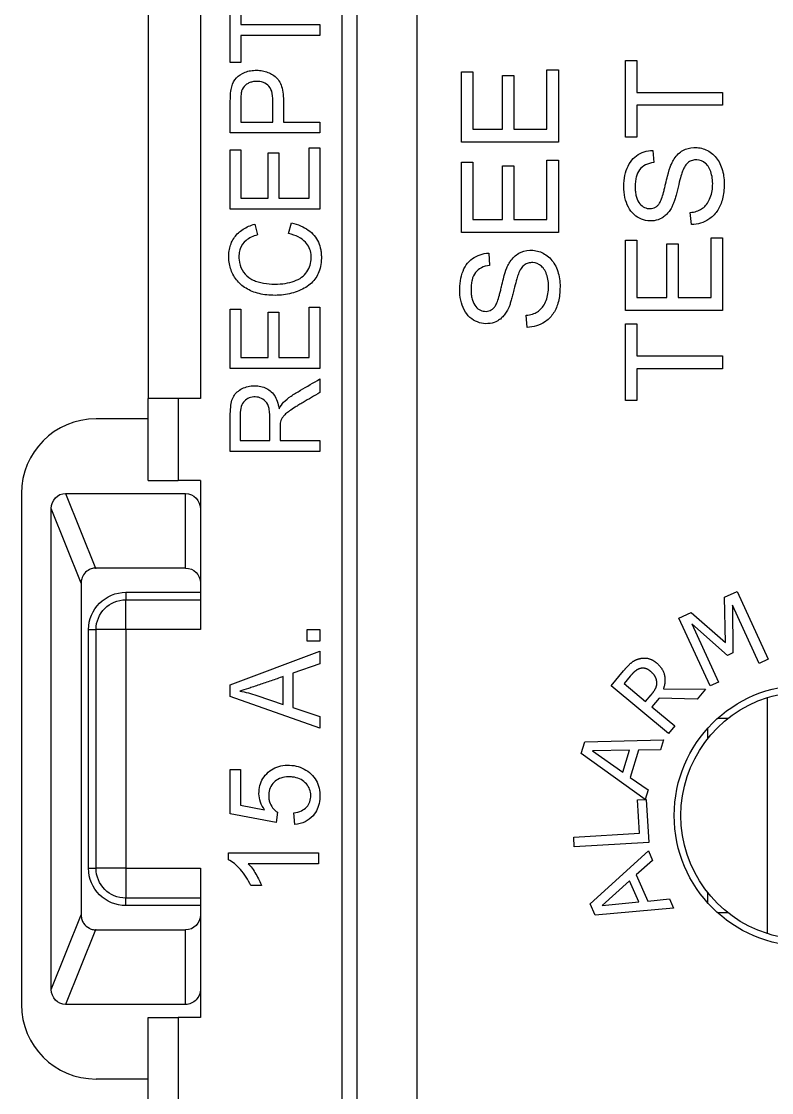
# Model space of a CAD drawing. Header units: inches. Extents: x -8 to 28.4, y -30 to 31.2.
# Drawn here: x 17.943 to 18.446, y 21.133 to 21.851 of the extents above; entities that cross this region are included whole.
import ezdxf

# ---------------------------------------------------------------- set-up
doc = ezdxf.new("R2010")
doc.units = ezdxf.units.IN
doc.header["$MEASUREMENT"] = 0
doc.layers.add('GEOMETRY', color=7, linetype='Continuous')
doc.layers.add('PSYMS', color=7, linetype='Continuous')

# ---------------------------------------------------------------- blocks, each defined once
blk = doc.blocks.new('GFRST15W')
at = {"layer": 'GEOMETRY'}
for p, q in [((0.225, 0.84), (0.225, 3.28)), ((0.225, 0.84), (0.225, 3.28)), ((0.265, 3.28), (0.265, 0.84)), ((0.265, 3.28), (0.265, 0.84)), ((0.215, 1.06841), (0.215, 2.806)), ((0.215, 1.06841), (0.215, 2.806)), ((0.085, 2.10436), (0.085, 1.76966)), ((0.12, 2.10436), (0.12, 1.76966)), ((0.12, 2.10436), (0.12, 1.76966)), ((0.14, 1.99475), (0.14, 2.03836)), ((0.14, 1.99475), (0.14, 2.03836)), ((0.14708, 2.03836), (0.14708, 2.02016)), ((0.14708, 2.03836), (0.14708, 2.02016)), ((0.14708, 2.02016), (0.2, 2.02016)), ((0.14708, 2.02016), (0.2, 2.02016)), ((0.2, 2.02016), (0.2, 2.01288)), ((0.2, 2.02016), (0.2, 2.01288)), ((0.14708, 2.01288), (0.14708, 1.99475)), ((0.2, 2.01288), (0.14708, 2.01288)), ((0.14708, 2.01288), (0.14708, 1.99475)), ((0.2, 2.01288), (0.14708, 2.01288)), ((0.40489, 1.99624), (0.41255, 1.99624)), ((0.40489, 1.94472), (0.40489, 1.99624)), ((0.40489, 1.99624), (0.41255, 1.99624)), ((0.40489, 1.94472), (0.40489, 1.99624)), ((0.41255, 1.99624), (0.41255, 1.97474)), ((0.41255, 1.99624), (0.41255, 1.97474)), ((0.14708, 1.99475), (0.14, 1.99475)), ((0.14708, 1.99475), (0.14, 1.99475)), ((0.35221, 1.95005), (0.35221, 1.98995)), ((0.35221, 1.98995), (0.35988, 1.98995)), ((0.35221, 1.95005), (0.35221, 1.98995)), ((0.35221, 1.98995), (0.35988, 1.98995)), ((0.35988, 1.98995), (0.35988, 1.94145)), ((0.35988, 1.98995), (0.35988, 1.94145)), ((0.29488, 1.98844), (0.30254, 1.98844)), ((0.29488, 1.94145), (0.29488, 1.98844)), ((0.29488, 1.98844), (0.30254, 1.98844)), ((0.29488, 1.94145), (0.29488, 1.98844)), ((0.30254, 1.98844), (0.30254, 1.95005)), ((0.30254, 1.98844), (0.30254, 1.95005)), ((0.32246, 1.98601), (0.33008, 1.98601)), ((0.32246, 1.95005), (0.32246, 1.98601)), ((0.32246, 1.98601), (0.33008, 1.98601)), ((0.32246, 1.95005), (0.32246, 1.98601)), ((0.33008, 1.98601), (0.33008, 1.95005)), ((0.33008, 1.98601), (0.33008, 1.95005)), ((0.41255, 1.97474), (0.46989, 1.97474)), ((0.41255, 1.97474), (0.46989, 1.97474)), ((0.46989, 1.97474), (0.46989, 1.96614)), ((0.46989, 1.97474), (0.46989, 1.96614)), ((0.41255, 1.96614), (0.41255, 1.94472)), ((0.46989, 1.96614), (0.41255, 1.96614)), ((0.41255, 1.96614), (0.41255, 1.94472)), ((0.46989, 1.96614), (0.41255, 1.96614)), ((0.14708, 1.9549), (0.16853, 1.9549)), ((0.14708, 1.9549), (0.16853, 1.9549)), ((0.17561, 1.9549), (0.2, 1.9549)), ((0.17561, 1.9549), (0.2, 1.9549)), ((0.2, 1.9549), (0.2, 1.94761)), ((0.2, 1.9549), (0.2, 1.94761)), ((0.2, 1.94761), (0.14, 1.94761)), ((0.2, 1.94761), (0.14, 1.94761)), ((0.30254, 1.95005), (0.32246, 1.95005)), ((0.30254, 1.95005), (0.32246, 1.95005)), ((0.33008, 1.95005), (0.35221, 1.95005)), ((0.33008, 1.95005), (0.35221, 1.95005)), ((0.35988, 1.94145), (0.29488, 1.94145)), ((0.35988, 1.94145), (0.29488, 1.94145)), ((0.41255, 1.94472), (0.40489, 1.94472)), ((0.41255, 1.94472), (0.40489, 1.94472)), ((0.14, 1.93628), (0.14708, 1.93628)), ((0.14, 1.8965), (0.14, 1.93628)), ((0.14, 1.93628), (0.14708, 1.93628)), ((0.14, 1.8965), (0.14, 1.93628)), ((0.14708, 1.93628), (0.14708, 1.90377)), ((0.14708, 1.93628), (0.14708, 1.90377)), ((0.16546, 1.93422), (0.17249, 1.93422)), ((0.16546, 1.90377), (0.16546, 1.93422)), ((0.16546, 1.93422), (0.17249, 1.93422)), ((0.16546, 1.90377), (0.16546, 1.93422)), ((0.17249, 1.93422), (0.17249, 1.90377)), ((0.17249, 1.93422), (0.17249, 1.90377)), ((0.19292, 1.93756), (0.2, 1.93756)), ((0.19292, 1.90377), (0.19292, 1.93756)), ((0.19292, 1.93756), (0.2, 1.93756)), ((0.19292, 1.90377), (0.19292, 1.93756)), ((0.2, 1.93756), (0.2, 1.8965)), ((0.2, 1.93756), (0.2, 1.8965)), ((0.42319, 1.93591), (0.42383, 1.92766)), ((0.42319, 1.93591), (0.42383, 1.92766)), ((0.29488, 1.92788), (0.30254, 1.92788)), ((0.29488, 1.88089), (0.29488, 1.92788)), ((0.29488, 1.92788), (0.30254, 1.92788)), ((0.29488, 1.88089), (0.29488, 1.92788)), ((0.30254, 1.92788), (0.30254, 1.88949)), ((0.30254, 1.92788), (0.30254, 1.88949)), ((0.32246, 1.92545), (0.33008, 1.92545)), ((0.32246, 1.88949), (0.32246, 1.92545)), ((0.32246, 1.92545), (0.33008, 1.92545)), ((0.32246, 1.88949), (0.32246, 1.92545)), ((0.33008, 1.92545), (0.33008, 1.88949)), ((0.33008, 1.92545), (0.33008, 1.88949)), ((0.35221, 1.88949), (0.35221, 1.92939)), ((0.35221, 1.92939), (0.35988, 1.92939)), ((0.35221, 1.88949), (0.35221, 1.92939)), ((0.35221, 1.92939), (0.35988, 1.92939)), ((0.35988, 1.92939), (0.35988, 1.88089)), ((0.35988, 1.92939), (0.35988, 1.88089)), ((0.14708, 1.90377), (0.16546, 1.90377)), ((0.14708, 1.90377), (0.16546, 1.90377)), ((0.17249, 1.90377), (0.19292, 1.90377)), ((0.17249, 1.90377), (0.19292, 1.90377)), ((0.2, 1.8965), (0.14, 1.8965)), ((0.2, 1.8965), (0.14, 1.8965)), ((0.30254, 1.88949), (0.32246, 1.88949)), ((0.30254, 1.88949), (0.32246, 1.88949)), ((0.33008, 1.88949), (0.35221, 1.88949)), ((0.33008, 1.88949), (0.35221, 1.88949)), ((0.449, 1.88611), (0.44829, 1.89422)), ((0.449, 1.88611), (0.44829, 1.89422)), ((0.15645, 1.88643), (0.1583, 1.87927)), ((0.15645, 1.88643), (0.1583, 1.87927)), ((0.17896, 1.88008), (0.18097, 1.88738)), ((0.17896, 1.88008), (0.18097, 1.88738)), ((0.35988, 1.88089), (0.29488, 1.88089)), ((0.35988, 1.88089), (0.29488, 1.88089)), ((0.40489, 1.87565), (0.41255, 1.87565)), ((0.40489, 1.82866), (0.40489, 1.87565)), ((0.40489, 1.87565), (0.41255, 1.87565)), ((0.40489, 1.82866), (0.40489, 1.87565)), ((0.41255, 1.87565), (0.41255, 1.83725)), ((0.41255, 1.87565), (0.41255, 1.83725)), ((0.46222, 1.83725), (0.46222, 1.87716)), ((0.46222, 1.87716), (0.46989, 1.87716)), ((0.46222, 1.83725), (0.46222, 1.87716)), ((0.46222, 1.87716), (0.46989, 1.87716)), ((0.46989, 1.87716), (0.46989, 1.82866)), ((0.46989, 1.87716), (0.46989, 1.82866)), ((0.31318, 1.86702), (0.31382, 1.85877)), ((0.31318, 1.86702), (0.31382, 1.85877)), ((0.43247, 1.87322), (0.44009, 1.87322)), ((0.43247, 1.83725), (0.43247, 1.87322)), ((0.43247, 1.87322), (0.44009, 1.87322)), ((0.43247, 1.83725), (0.43247, 1.87322)), ((0.44009, 1.87322), (0.44009, 1.83725)), ((0.44009, 1.87322), (0.44009, 1.83725)), ((0.41255, 1.83725), (0.43247, 1.83725)), ((0.41255, 1.83725), (0.43247, 1.83725)), ((0.44009, 1.83725), (0.46222, 1.83725)), ((0.44009, 1.83725), (0.46222, 1.83725)), ((0.14, 1.82949), (0.14708, 1.82949)), ((0.14, 1.78971), (0.14, 1.82949)), ((0.14, 1.82949), (0.14708, 1.82949)), ((0.14, 1.78971), (0.14, 1.82949)), ((0.14708, 1.82949), (0.14708, 1.79699)), ((0.14708, 1.82949), (0.14708, 1.79699)), ((0.16546, 1.82744), (0.17249, 1.82744)), ((0.16546, 1.79699), (0.16546, 1.82744)), ((0.16546, 1.82744), (0.17249, 1.82744)), ((0.16546, 1.79699), (0.16546, 1.82744)), ((0.17249, 1.82744), (0.17249, 1.79699)), ((0.17249, 1.82744), (0.17249, 1.79699)), ((0.19292, 1.83077), (0.2, 1.83077)), ((0.19292, 1.79699), (0.19292, 1.83077)), ((0.19292, 1.83077), (0.2, 1.83077)), ((0.19292, 1.79699), (0.19292, 1.83077)), ((0.2, 1.83077), (0.2, 1.78971)), ((0.2, 1.83077), (0.2, 1.78971)), ((0.33899, 1.81722), (0.33828, 1.82533)), ((0.33899, 1.81722), (0.33828, 1.82533)), ((0.46989, 1.82866), (0.40489, 1.82866)), ((0.46989, 1.82866), (0.40489, 1.82866)), ((0.40489, 1.81964), (0.41255, 1.81964)), ((0.40489, 1.76813), (0.40489, 1.81964)), ((0.40489, 1.81964), (0.41255, 1.81964)), ((0.40489, 1.76813), (0.40489, 1.81964)), ((0.41255, 1.81964), (0.41255, 1.79814)), ((0.41255, 1.81964), (0.41255, 1.79814)), ((0.14708, 1.79699), (0.16546, 1.79699)), ((0.14708, 1.79699), (0.16546, 1.79699)), ((0.17249, 1.79699), (0.19292, 1.79699)), ((0.17249, 1.79699), (0.19292, 1.79699)), ((0.41255, 1.79814), (0.46989, 1.79814)), ((0.41255, 1.79814), (0.46989, 1.79814)), ((0.46989, 1.79814), (0.46989, 1.78955)), ((0.46989, 1.79814), (0.46989, 1.78955)), ((0.2, 1.78971), (0.14, 1.78971)), ((0.2, 1.78971), (0.14, 1.78971)), ((0.41255, 1.78955), (0.41255, 1.76813)), ((0.46989, 1.78955), (0.41255, 1.78955)), ((0.41255, 1.78955), (0.41255, 1.76813)), ((0.46989, 1.78955), (0.41255, 1.78955)), ((0.2, 1.78265), (0.2, 1.7735)), ((0.2, 1.78265), (0.2, 1.7735)), ((0.085, 1.71466), (0.085, 1.76966)), ((0.105, 1.76966), (0.085, 1.76966)), ((0.085, 1.71466), (0.085, 1.76966)), ((0.105, 1.76966), (0.085, 1.76966)), ((0.105, 1.76966), (0.105, 1.71466)), ((0.12, 1.76966), (0.105, 1.76966)), ((0.105, 1.76966), (0.105, 1.71466)), ((0.12, 1.76966), (0.105, 1.76966)), ((0.41255, 1.76813), (0.40489, 1.76813)), ((0.41255, 1.76813), (0.40489, 1.76813)), ((0.085, 1.75591), (0.05, 1.75591)), ((0.14663, 1.74145), (0.16648, 1.74145)), ((0.14663, 1.74145), (0.16648, 1.74145)), ((0.17335, 1.74145), (0.2, 1.74145)), ((0.17335, 1.74145), (0.2, 1.74145)), ((0.2, 1.74145), (0.2, 1.73415)), ((0.2, 1.74145), (0.2, 1.73415)), ((0.2, 1.73415), (0.14, 1.73415)), ((0.2, 1.73415), (0.14, 1.73415)), ((0.085, 1.71466), (0.105, 1.71466)), ((0.085, 1.71466), (0.105, 1.71466)), ((0.12, 1.71466), (0.105, 1.71466)), ((0.12, 1.71466), (0.105, 1.71466)), ((0.12, 1.71466), (0.12, 1.61466)), ((0.12, 1.71466), (0.12, 1.61466)), ((0, 1.70591), (0, 1.36341)), ((0.02962, 1.70591), (0.04962, 1.65591)), ((0.02962, 1.70591), (0.11, 1.70591)), ((0.11, 1.65591), (0.11, 1.70591)), ((0.04, 1.6458), (0.02, 1.6958)), ((0.02, 1.37353), (0.02, 1.6958)), ((0.11, 1.65591), (0.05, 1.65591)), ((0.04, 1.64591), (0.04, 1.6458)), ((0.04, 1.6458), (0.04, 1.42353)), ((0.07, 1.63966), (0.12, 1.63966)), ((0.07, 1.63966), (0.07, 1.63466)), ((0.07, 1.63966), (0.12, 1.63966)), ((0.07, 1.63966), (0.07, 1.63466)), ((0.47129, 1.63636), (0.47969, 1.64022)), ((0.47129, 1.63636), (0.47969, 1.64022)), ((0.47969, 1.64022), (0.50053, 1.59477)), ((0.47969, 1.64022), (0.50053, 1.59477)), ((0.07, 1.63466), (0.12, 1.63466)), ((0.07, 1.61466), (0.07, 1.63466)), ((0.07, 1.63466), (0.12, 1.63466)), ((0.07, 1.61466), (0.07, 1.63466)), ((0.47192, 1.60603), (0.47129, 1.63636)), ((0.47192, 1.60603), (0.47129, 1.63636)), ((0.47654, 1.63115), (0.47689, 1.59908)), ((0.49449, 1.592), (0.47654, 1.63115)), ((0.47654, 1.63115), (0.47689, 1.59908)), ((0.49449, 1.592), (0.47654, 1.63115)), ((0.44072, 1.62234), (0.44897, 1.62613)), ((0.44072, 1.62234), (0.44897, 1.62613)), ((0.44897, 1.62613), (0.47192, 1.60603)), ((0.44897, 1.62613), (0.47192, 1.60603)), ((0.46157, 1.5769), (0.44072, 1.62234)), ((0.46157, 1.5769), (0.44072, 1.62234)), ((0.44925, 1.61863), (0.4672, 1.57948)), ((0.47321, 1.59739), (0.44925, 1.61863)), ((0.44925, 1.61863), (0.4672, 1.57948)), ((0.47321, 1.59739), (0.44925, 1.61863)), ((0.045, 1.45466), (0.045, 1.61466)), ((0.045, 1.61466), (0.05, 1.61466)), ((0.045, 1.45466), (0.045, 1.61466)), ((0.045, 1.61466), (0.05, 1.61466)), ((0.07, 1.61466), (0.05, 1.61466)), ((0.05, 1.45466), (0.05, 1.61466)), ((0.07, 1.61466), (0.05, 1.61466)), ((0.05, 1.45466), (0.05, 1.61466)), ((0.07, 1.61466), (0.07, 1.45466)), ((0.12, 1.61466), (0.07, 1.61466)), ((0.07, 1.61466), (0.07, 1.45466)), ((0.12, 1.61466), (0.07, 1.61466)), ((0.1916, 1.61467), (0.2, 1.61467)), ((0.1916, 1.60697), (0.1916, 1.61467)), ((0.1916, 1.61467), (0.2, 1.61467)), ((0.1916, 1.60697), (0.1916, 1.61467)), ((0.2, 1.61467), (0.2, 1.60697)), ((0.2, 1.61467), (0.2, 1.60697)), ((0.2, 1.60697), (0.1916, 1.60697)), ((0.2, 1.60697), (0.1916, 1.60697)), ((0.14, 1.5776), (0.2, 1.60011)), ((0.14, 1.5776), (0.2, 1.60011)), ((0.2, 1.60011), (0.2, 1.59181)), ((0.2, 1.60011), (0.2, 1.59181)), ((0.47689, 1.59908), (0.47321, 1.59739)), ((0.47689, 1.59908), (0.47321, 1.59739)), ((0.50053, 1.59477), (0.49449, 1.592)), ((0.50053, 1.59477), (0.49449, 1.592)), ((0.2, 1.59181), (0.18183, 1.5854)), ((0.2, 1.59181), (0.18183, 1.5854)), ((0.39519, 1.57703), (0.40345, 1.58692)), ((0.39519, 1.57703), (0.40345, 1.58692)), ((0.17536, 1.56449), (0.17536, 1.58314)), ((0.17536, 1.56449), (0.17536, 1.58314)), ((0.18183, 1.5854), (0.18183, 1.56239)), ((0.18183, 1.5854), (0.18183, 1.56239)), ((0.4081, 1.58352), (0.40387, 1.57845)), ((0.4081, 1.58352), (0.40387, 1.57845)), ((0.14, 1.56974), (0.14, 1.5776)), ((0.14, 1.56974), (0.14, 1.5776)), ((0.4336, 1.54501), (0.39519, 1.57703)), ((0.4336, 1.54501), (0.39519, 1.57703)), ((0.40387, 1.57845), (0.41831, 1.56641)), ((0.40387, 1.57845), (0.41831, 1.56641)), ((0.43027, 1.575), (0.45838, 1.57473)), ((0.43027, 1.575), (0.45838, 1.57473)), ((0.45838, 1.57473), (0.45285, 1.56811)), ((0.45838, 1.57473), (0.45285, 1.56811)), ((0.4672, 1.57948), (0.46157, 1.5769)), ((0.4672, 1.57948), (0.46157, 1.5769)), ((0.2, 1.54861), (0.14, 1.56974)), ((0.2, 1.54861), (0.14, 1.56974)), ((0.15776, 1.57053), (0.17536, 1.56449)), ((0.15776, 1.57053), (0.17536, 1.56449)), ((0.41831, 1.56641), (0.42205, 1.57089)), ((0.41831, 1.56641), (0.42205, 1.57089)), ((0.42745, 1.56871), (0.42257, 1.56285)), ((0.42745, 1.56871), (0.42257, 1.56285)), ((0.45285, 1.56811), (0.42745, 1.56871)), ((0.45285, 1.56811), (0.42745, 1.56871)), ((0.5, 1.41085), (0.5, 1.56915)), ((0.18183, 1.56239), (0.2, 1.55634)), ((0.18183, 1.56239), (0.2, 1.55634)), ((0.42257, 1.56285), (0.43786, 1.55012)), ((0.42257, 1.56285), (0.43786, 1.55012)), ((0.2, 1.55634), (0.2, 1.54861)), ((0.2, 1.55634), (0.2, 1.54861)), ((0.47339, 1.555), (0.46642, 1.555)), ((0.43786, 1.55012), (0.4336, 1.54501)), ((0.43786, 1.55012), (0.4336, 1.54501)), ((0.46, 1.54161), (0.46, 1.54858)), ((0.37517, 1.53158), (0.37758, 1.5394)), ((0.37517, 1.53158), (0.37758, 1.5394)), ((0.37758, 1.5394), (0.43033, 1.54078)), ((0.37758, 1.5394), (0.43033, 1.54078)), ((0.43033, 1.54078), (0.42826, 1.53408)), ((0.43033, 1.54078), (0.42826, 1.53408)), ((0.41794, 1.50077), (0.37517, 1.53158)), ((0.41794, 1.50077), (0.37517, 1.53158)), ((0.40761, 1.53379), (0.38283, 1.53333)), ((0.40761, 1.53379), (0.38283, 1.53333)), ((0.38283, 1.53333), (0.40306, 1.51904)), ((0.38283, 1.53333), (0.40306, 1.51904)), ((0.40306, 1.51904), (0.40761, 1.53379)), ((0.40306, 1.51904), (0.40761, 1.53379)), ((0.41357, 1.53386), (0.40794, 1.51562)), ((0.41357, 1.53386), (0.40794, 1.51562)), ((0.42826, 1.53408), (0.41357, 1.53386)), ((0.42826, 1.53408), (0.41357, 1.53386)), ((0.13981, 1.49113), (0.13981, 1.52097)), ((0.13981, 1.52097), (0.14686, 1.52097)), ((0.14686, 1.52097), (0.14686, 1.49702)), ((0.40794, 1.51562), (0.41996, 1.50717)), ((0.40794, 1.51562), (0.41996, 1.50717)), ((0.41286, 1.50048), (0.41794, 1.50077)), ((0.41286, 1.50048), (0.41794, 1.50077)), ((0.41996, 1.50717), (0.41799, 1.50077)), ((0.41996, 1.50717), (0.41799, 1.50077)), ((0.41799, 1.50077), (0.41877, 1.50082)), ((0.41799, 1.50077), (0.41877, 1.50082)), ((0.41877, 1.50082), (0.42044, 1.47189)), ((0.41877, 1.50082), (0.42044, 1.47189)), ((0.14686, 1.49702), (0.16299, 1.49378)), ((0.41415, 1.47819), (0.41286, 1.50048)), ((0.41415, 1.47819), (0.41286, 1.50048)), ((0.17063, 1.48531), (0.13981, 1.49113)), ((0.17154, 1.49223), (0.17063, 1.48531)), ((0.18328, 1.48401), (0.18262, 1.49174)), ((0.37014, 1.47564), (0.41415, 1.47819)), ((0.37014, 1.47564), (0.41415, 1.47819)), ((0.37052, 1.46901), (0.37014, 1.47564)), ((0.37052, 1.46901), (0.37014, 1.47564)), ((0.42044, 1.47189), (0.37052, 1.46901)), ((0.42044, 1.47189), (0.37052, 1.46901)), ((0.13875, 1.46038), (0.13875, 1.46514)), ((0.13875, 1.46514), (0.199, 1.46514)), ((0.199, 1.46514), (0.199, 1.45777)), ((0.38123, 1.43082), (0.4202, 1.46639)), ((0.38123, 1.43082), (0.4202, 1.46639)), ((0.4202, 1.46639), (0.42302, 1.45998)), ((0.4202, 1.46639), (0.42302, 1.45998)), ((0.199, 1.45777), (0.15206, 1.45777)), ((0.42302, 1.45998), (0.41206, 1.45019)), ((0.42302, 1.45998), (0.41206, 1.45019)), ((0.045, 1.45466), (0.05, 1.45466)), ((0.045, 1.45466), (0.05, 1.45466)), ((0.07, 1.45466), (0.05, 1.45466)), ((0.07, 1.45466), (0.05, 1.45466)), ((0.07, 1.45466), (0.07, 1.43466)), ((0.07, 1.45466), (0.12, 1.45466)), ((0.07, 1.45466), (0.07, 1.43466)), ((0.07, 1.45466), (0.12, 1.45466)), ((0.12, 1.45466), (0.12, 1.35457)), ((0.12, 1.45466), (0.12, 1.35457)), ((0.4076, 1.44624), (0.38917, 1.42967)), ((0.4076, 1.44624), (0.38917, 1.42967)), ((0.41382, 1.43211), (0.4076, 1.44624)), ((0.41382, 1.43211), (0.4076, 1.44624)), ((0.41206, 1.45019), (0.41975, 1.43273)), ((0.41206, 1.45019), (0.41975, 1.43273)), ((0.16093, 1.44304), (0.15381, 1.44304)), ((0.46, 1.43142), (0.46, 1.43839)), ((0.12, 1.43466), (0.07, 1.43466)), ((0.07, 1.42966), (0.07, 1.43466)), ((0.12, 1.43466), (0.07, 1.43466)), ((0.07, 1.42966), (0.07, 1.43466)), ((0.12, 1.42966), (0.07, 1.42966)), ((0.12, 1.42966), (0.07, 1.42966)), ((0.38453, 1.42333), (0.38123, 1.43082)), ((0.38453, 1.42333), (0.38123, 1.43082)), ((0.38917, 1.42967), (0.41382, 1.43211)), ((0.38917, 1.42967), (0.41382, 1.43211)), ((0.41975, 1.43273), (0.43437, 1.4342)), ((0.41975, 1.43273), (0.43437, 1.4342)), ((0.43437, 1.4342), (0.43708, 1.42805)), ((0.43437, 1.4342), (0.43708, 1.42805)), ((0.02, 1.37353), (0.04, 1.42353)), ((0.04, 1.42353), (0.04, 1.42341)), ((0.43708, 1.42805), (0.38453, 1.42333)), ((0.43708, 1.42805), (0.38453, 1.42333)), ((0.46642, 1.425), (0.47339, 1.425)), ((0.04962, 1.41342), (0.02962, 1.36341)), ((0.05, 1.41341), (0.11, 1.41341)), ((0.11, 1.36341), (0.11, 1.41341)), ((0.11, 1.36341), (0.02962, 1.36341)), ((0.085, 1.29927), (0.085, 1.35457)), ((0.085, 1.35457), (0.105, 1.35457)), ((0.085, 1.29927), (0.085, 1.35457)), ((0.085, 1.35457), (0.105, 1.35457)), ((0.105, 1.35457), (0.105, 1.29927)), ((0.12, 1.35457), (0.105, 1.35457)), ((0.105, 1.35457), (0.105, 1.29927)), ((0.12, 1.35457), (0.105, 1.35457)), ((0.085, 1.31341), (0.05, 1.31341))]:
    blk.add_line(p, q, dxfattribs=at)
blk.add_circle((0.525, 1.49), 0.0875, dxfattribs=at)
blk.add_circle((0.525, 1.49), 0.0875, dxfattribs=at)
for centre, start, end in [((0.05, 1.70591), 90, 180), ((0.05, 1.36341), 180, 270)]:
    blk.add_arc(centre, 0.05, start, end, dxfattribs=at)
at = {"layer": 'GEOMETRY', "extrusion": (0, 0, -1)}
for centre, radius, start, end in [((-0.05, 1.64591), 0.01, 87.84446, 90), ((-0.11, 1.64591), 0.01, 90, 180), ((-0.07, 1.61466), 0.025, 0, 90), ((-0.07, 1.61466), 0.025, 0, 90), ((-0.07, 1.61466), 0.02, 0, 90), ((-0.07, 1.61466), 0.02, 0, 90), ((-0.525, 1.49), 0.083, 72.47002, 107.52998), ((-0.525, 1.49), 0.083, 287.52998, 72.47002), ((-0.07, 1.45466), 0.025, 270, 0), ((-0.07, 1.45466), 0.025, 270, 0), ((-0.07, 1.45466), 0.02, 270, 0), ((-0.07, 1.45466), 0.02, 270, 0), ((-0.11, 1.42341), 0.01, 180, 270), ((-0.05, 1.42341), 0.01, 270, 272.15554), ((-0.525, 1.49), 0.083, 252.47002, 287.52998)]:
    blk.add_arc(centre, radius, start, end, dxfattribs=at)
at = {"layer": 'GEOMETRY'}
blk.add_ellipse((-0.74783, 1.19084), major_axis=(0.93918, 0.68231), ratio=0.109802, start_param=0.01216, end_param=0.101355, dxfattribs=at)
blk.add_ellipse((-0.74783, 1.19084), major_axis=(0.93918, 0.68231), ratio=0.109802, start_param=0.01216, end_param=0.101355, dxfattribs=at)
at = {"layer": 'GEOMETRY', "extrusion": (0, 0, -1)}
for centre, major_axis, ratio, start_param, end_param in [((0.0301, 1.6953), (-0.00398, 0.00995), 0.933333, 5.117281, 6.640494), ((0.11, 1.6953), (0, 0.01062), 0.941742, 0, 1.570796), ((0.0301, 1.37403), (0.00398, 0.00995), 0.933333, 2.784284, 4.307497), ((0.11, 1.37403), (0, 0.01062), 0.941742, 1.570796, 3.141593)]:
    blk.add_ellipse(centre, major_axis=major_axis, ratio=ratio, start_param=start_param, end_param=end_param, dxfattribs=at)
at = {"layer": 'GEOMETRY'}
for points, knots in [([(0.14057, 1.97675), (0.14103, 1.97927), (0.14268, 1.98351), (0.14689, 1.98708), (0.15169, 1.98902), (0.15554, 1.98966), (0.15974, 1.98961), (0.16351, 1.98891), (0.16695, 1.98753), (0.17008, 1.98554), (0.17273, 1.98275), (0.17449, 1.9788), (0.17553, 1.97386), (0.17563, 1.96764), (0.1756, 1.96125), (0.17561, 1.95702), (0.17561, 1.9549)], [0, 0, 0, 0, 0.125, 0.25, 0.3125, 0.375, 0.4375, 0.5, 0.5625, 0.625, 0.6875, 0.75, 0.8125, 0.875, 0.9375, 1, 1, 1, 1]), ([(0.14057, 1.97675), (0.14103, 1.97927), (0.14268, 1.98351), (0.14689, 1.98708), (0.15169, 1.98902), (0.15554, 1.98966), (0.15974, 1.98961), (0.16351, 1.98891), (0.16695, 1.98753), (0.17008, 1.98554), (0.17273, 1.98275), (0.17449, 1.9788), (0.17553, 1.97386), (0.17563, 1.96764), (0.1756, 1.96125), (0.17561, 1.95702), (0.17561, 1.9549)], [0, 0, 0, 0, 0.125, 0.25, 0.3125, 0.375, 0.4375, 0.5, 0.5625, 0.625, 0.6875, 0.75, 0.8125, 0.875, 0.9375, 1, 1, 1, 1]), ([(0.16853, 1.9549), (0.16853, 1.95753), (0.16854, 1.96149), (0.16852, 1.96673), (0.16859, 1.97209), (0.16754, 1.9772), (0.16444, 1.98066), (0.16073, 1.98201), (0.15688, 1.98218), (0.15421, 1.9818), (0.15189, 1.98091), (0.14922, 1.97904), (0.14805, 1.97721), (0.14761, 1.97576)], [0, 0, 0, 0, 0.125, 0.1875, 0.25, 0.375, 0.5, 0.625, 0.6875, 0.75, 0.8125, 0.875, 1, 1, 1, 1]), ([(0.16853, 1.9549), (0.16853, 1.95753), (0.16854, 1.96149), (0.16852, 1.96673), (0.16859, 1.97209), (0.16754, 1.9772), (0.16444, 1.98066), (0.16073, 1.98201), (0.15688, 1.98218), (0.15421, 1.9818), (0.15189, 1.98091), (0.14922, 1.97904), (0.14805, 1.97721), (0.14761, 1.97576)], [0, 0, 0, 0, 0.125, 0.1875, 0.25, 0.375, 0.5, 0.625, 0.6875, 0.75, 0.8125, 0.875, 1, 1, 1, 1]), ([(0.14, 1.94761), (0.14, 1.95025), (0.14, 1.95554), (0.14, 1.96213), (0.14, 1.96744), (0.14002, 1.97261), (0.14029, 1.97535), (0.14057, 1.97675)], [0, 0, 0, 0, 0.25, 0.5, 0.625, 0.75, 1, 1, 1, 1]), ([(0.14, 1.94761), (0.14, 1.95025), (0.14, 1.95554), (0.14, 1.96213), (0.14, 1.96744), (0.14002, 1.97261), (0.14029, 1.97535), (0.14057, 1.97675)], [0, 0, 0, 0, 0.25, 0.5, 0.625, 0.75, 1, 1, 1, 1]), ([(0.14761, 1.97576), (0.1474, 1.97502), (0.14717, 1.97334), (0.14707, 1.96993), (0.14708, 1.96585), (0.14707, 1.9609), (0.14708, 1.9569), (0.14708, 1.9549)], [0, 0, 0, 0, 0.25, 0.375, 0.5, 0.75, 1, 1, 1, 1]), ([(0.14761, 1.97576), (0.1474, 1.97502), (0.14717, 1.97334), (0.14707, 1.96993), (0.14708, 1.96585), (0.14707, 1.9609), (0.14708, 1.9569), (0.14708, 1.9549)], [0, 0, 0, 0, 0.25, 0.375, 0.5, 0.75, 1, 1, 1, 1]), ([(0.44307, 1.92194), (0.44278, 1.9212), (0.44206, 1.91895), (0.44085, 1.91437), (0.43965, 1.90933), (0.43876, 1.90588), (0.43789, 1.90295), (0.43704, 1.90048), (0.43621, 1.8985), (0.43514, 1.89652), (0.43364, 1.89428), (0.4316, 1.89213), (0.42852, 1.88993), (0.42419, 1.88845), (0.41827, 1.88861), (0.41288, 1.89076), (0.40823, 1.89478), (0.40521, 1.9008), (0.40367, 1.90782), (0.40375, 1.91578), (0.40519, 1.92256), (0.40797, 1.92833), (0.41207, 1.93249), (0.41728, 1.93515), (0.42114, 1.93583), (0.42319, 1.93591)], [0, 0, 0, 0, 0.03125, 0.0625, 0.078125, 0.09375, 0.109375, 0.125, 0.140625, 0.15625, 0.1875, 0.21875, 0.25, 0.3125, 0.375, 0.4375, 0.5, 0.5625, 0.625, 0.6875, 0.75, 0.8125, 0.875, 0.9375, 1, 1, 1, 1]), ([(0.44307, 1.92194), (0.44278, 1.9212), (0.44206, 1.91895), (0.44085, 1.91437), (0.43965, 1.90933), (0.43876, 1.90588), (0.43789, 1.90295), (0.43704, 1.90048), (0.43621, 1.8985), (0.43514, 1.89652), (0.43364, 1.89428), (0.4316, 1.89213), (0.42852, 1.88993), (0.42419, 1.88845), (0.41827, 1.88861), (0.41288, 1.89076), (0.40823, 1.89478), (0.40521, 1.9008), (0.40367, 1.90782), (0.40375, 1.91578), (0.40519, 1.92256), (0.40797, 1.92833), (0.41207, 1.93249), (0.41728, 1.93515), (0.42114, 1.93583), (0.42319, 1.93591)], [0, 0, 0, 0, 0.03125, 0.0625, 0.078125, 0.09375, 0.109375, 0.125, 0.140625, 0.15625, 0.1875, 0.21875, 0.25, 0.3125, 0.375, 0.4375, 0.5, 0.5625, 0.625, 0.6875, 0.75, 0.8125, 0.875, 0.9375, 1, 1, 1, 1]), ([(0.42383, 1.92766), (0.4217, 1.92743), (0.41799, 1.9264), (0.41403, 1.9232), (0.4121, 1.91898), (0.4114, 1.91469), (0.41131, 1.91082), (0.41157, 1.90732), (0.41238, 1.90339), (0.41436, 1.8998), (0.41705, 1.89776), (0.41942, 1.89697), (0.42208, 1.89677), (0.42447, 1.8974), (0.42642, 1.89884), (0.42769, 1.90033), (0.42902, 1.90328), (0.43014, 1.90683), (0.43104, 1.9103), (0.43195, 1.91435), (0.43347, 1.92058), (0.435, 1.92546), (0.43636, 1.92825), (0.43792, 1.93093), (0.44014, 1.93363), (0.44429, 1.93673), (0.44928, 1.93808), (0.4549, 1.9377), (0.45878, 1.93645), (0.46258, 1.93422), (0.46676, 1.93013), (0.46967, 1.92422), (0.47096, 1.91754), (0.47106, 1.9119), (0.47063, 1.9068), (0.46937, 1.90077), (0.46652, 1.89466), (0.46287, 1.89111), (0.46069, 1.88968)], [0, 0, 0, 0, 0.03125, 0.0625, 0.09375, 0.109375, 0.125, 0.140625, 0.15625, 0.1875, 0.21875, 0.234375, 0.25, 0.28125, 0.296875, 0.3125, 0.328125, 0.34375, 0.351562, 0.359375, 0.375, 0.40625, 0.421875, 0.4375, 0.46875, 0.5, 0.5625, 0.59375, 0.625, 0.65625, 0.6875, 0.75, 0.78125, 0.8125, 0.84375, 0.875, 0.9375, 1, 1, 1, 1]), ([(0.42383, 1.92766), (0.4217, 1.92743), (0.41799, 1.9264), (0.41403, 1.9232), (0.4121, 1.91898), (0.4114, 1.91469), (0.41131, 1.91082), (0.41157, 1.90732), (0.41238, 1.90339), (0.41436, 1.8998), (0.41705, 1.89776), (0.41942, 1.89697), (0.42208, 1.89677), (0.42447, 1.8974), (0.42642, 1.89884), (0.42769, 1.90033), (0.42902, 1.90328), (0.43014, 1.90683), (0.43104, 1.9103), (0.43195, 1.91435), (0.43347, 1.92058), (0.435, 1.92546), (0.43636, 1.92825), (0.43792, 1.93093), (0.44014, 1.93363), (0.44429, 1.93673), (0.44928, 1.93808), (0.4549, 1.9377), (0.45878, 1.93645), (0.46258, 1.93422), (0.46676, 1.93013), (0.46967, 1.92422), (0.47096, 1.91754), (0.47106, 1.9119), (0.47063, 1.9068), (0.46937, 1.90077), (0.46652, 1.89466), (0.46287, 1.89111), (0.46069, 1.88968)], [0, 0, 0, 0, 0.03125, 0.0625, 0.09375, 0.109375, 0.125, 0.140625, 0.15625, 0.1875, 0.21875, 0.234375, 0.25, 0.28125, 0.296875, 0.3125, 0.328125, 0.34375, 0.351562, 0.359375, 0.375, 0.40625, 0.421875, 0.4375, 0.46875, 0.5, 0.5625, 0.59375, 0.625, 0.65625, 0.6875, 0.75, 0.78125, 0.8125, 0.84375, 0.875, 0.9375, 1, 1, 1, 1]), ([(0.44829, 1.89422), (0.45131, 1.89458), (0.45506, 1.89575), (0.45864, 1.89875), (0.46088, 1.90207), (0.46255, 1.90638), (0.46334, 1.91104), (0.4633, 1.91627), (0.46245, 1.92075), (0.46083, 1.92464), (0.45782, 1.92826), (0.45378, 1.92986), (0.44959, 1.92937), (0.44614, 1.92768), (0.44413, 1.92475), (0.44307, 1.92194)], [0, 0, 0, 0, 0.125, 0.1875, 0.25, 0.3125, 0.375, 0.4375, 0.5, 0.5625, 0.625, 0.75, 0.8125, 0.875, 1, 1, 1, 1]), ([(0.44829, 1.89422), (0.45131, 1.89458), (0.45506, 1.89575), (0.45864, 1.89875), (0.46088, 1.90207), (0.46255, 1.90638), (0.46334, 1.91104), (0.4633, 1.91627), (0.46245, 1.92075), (0.46083, 1.92464), (0.45782, 1.92826), (0.45378, 1.92986), (0.44959, 1.92937), (0.44614, 1.92768), (0.44413, 1.92475), (0.44307, 1.92194)], [0, 0, 0, 0, 0.125, 0.1875, 0.25, 0.3125, 0.375, 0.4375, 0.5, 0.5625, 0.625, 0.75, 0.8125, 0.875, 1, 1, 1, 1]), ([(0.18097, 1.88738), (0.18544, 1.88632), (0.19106, 1.8839), (0.19638, 1.87889), (0.19921, 1.87442), (0.20055, 1.87018), (0.20102, 1.8665), (0.20106, 1.86253), (0.20057, 1.85801), (0.19861, 1.85176), (0.19489, 1.847), (0.18967, 1.84336), (0.18486, 1.84123), (0.17967, 1.83972), (0.1743, 1.83884), (0.16853, 1.83863), (0.16124, 1.83918), (0.15325, 1.84145), (0.14576, 1.84642), (0.14086, 1.85363), (0.13901, 1.86043), (0.13891, 1.86644), (0.1397, 1.87195), (0.14239, 1.87789), (0.14818, 1.88337), (0.15345, 1.88563), (0.15645, 1.88643)], [0, 0, 0, 0, 0.0625, 0.09375, 0.125, 0.15625, 0.171875, 0.1875, 0.21875, 0.25, 0.3125, 0.34375, 0.375, 0.40625, 0.4375, 0.46875, 0.5, 0.5625, 0.625, 0.6875, 0.75, 0.78125, 0.8125, 0.875, 0.9375, 1, 1, 1, 1]), ([(0.18097, 1.88738), (0.18544, 1.88632), (0.19106, 1.8839), (0.19638, 1.87889), (0.19921, 1.87442), (0.20055, 1.87018), (0.20102, 1.8665), (0.20106, 1.86253), (0.20057, 1.85801), (0.19861, 1.85176), (0.19489, 1.847), (0.18967, 1.84336), (0.18486, 1.84123), (0.17967, 1.83972), (0.1743, 1.83884), (0.16853, 1.83863), (0.16124, 1.83918), (0.15325, 1.84145), (0.14576, 1.84642), (0.14086, 1.85363), (0.13901, 1.86043), (0.13891, 1.86644), (0.1397, 1.87195), (0.14239, 1.87789), (0.14818, 1.88337), (0.15345, 1.88563), (0.15645, 1.88643)], [0, 0, 0, 0, 0.0625, 0.09375, 0.125, 0.15625, 0.171875, 0.1875, 0.21875, 0.25, 0.3125, 0.34375, 0.375, 0.40625, 0.4375, 0.46875, 0.5, 0.5625, 0.625, 0.6875, 0.75, 0.78125, 0.8125, 0.875, 0.9375, 1, 1, 1, 1]), ([(0.1583, 1.87927), (0.15512, 1.87833), (0.15, 1.87587), (0.1468, 1.87122), (0.14573, 1.86653), (0.14576, 1.86109), (0.14743, 1.85549), (0.15132, 1.85125), (0.15523, 1.8489), (0.15987, 1.84727), (0.16594, 1.84615), (0.17355, 1.84621), (0.18009, 1.84723), (0.18576, 1.84926), (0.18999, 1.85236), (0.19279, 1.85667), (0.19425, 1.86122), (0.19433, 1.86796), (0.19248, 1.87204), (0.19038, 1.87436)], [0, 0, 0, 0, 0.0625, 0.125, 0.15625, 0.1875, 0.25, 0.3125, 0.34375, 0.375, 0.4375, 0.5, 0.5625, 0.625, 0.6875, 0.75, 0.8125, 0.875, 1, 1, 1, 1]), ([(0.1583, 1.87927), (0.15512, 1.87833), (0.15, 1.87587), (0.1468, 1.87122), (0.14573, 1.86653), (0.14576, 1.86109), (0.14743, 1.85549), (0.15132, 1.85125), (0.15523, 1.8489), (0.15987, 1.84727), (0.16594, 1.84615), (0.17355, 1.84621), (0.18009, 1.84723), (0.18576, 1.84926), (0.18999, 1.85236), (0.19279, 1.85667), (0.19425, 1.86122), (0.19433, 1.86796), (0.19248, 1.87204), (0.19038, 1.87436)], [0, 0, 0, 0, 0.0625, 0.125, 0.15625, 0.1875, 0.25, 0.3125, 0.34375, 0.375, 0.4375, 0.5, 0.5625, 0.625, 0.6875, 0.75, 0.8125, 0.875, 1, 1, 1, 1]), ([(0.33305, 1.85305), (0.33277, 1.85232), (0.33205, 1.85006), (0.33084, 1.84548), (0.32964, 1.84044), (0.32875, 1.83699), (0.32788, 1.83406), (0.32703, 1.83159), (0.3262, 1.82961), (0.32512, 1.82763), (0.32362, 1.82539), (0.32159, 1.82324), (0.31851, 1.82104), (0.31418, 1.81956), (0.30826, 1.81972), (0.30287, 1.82187), (0.29822, 1.82589), (0.2952, 1.83191), (0.29366, 1.83893), (0.29374, 1.84689), (0.29517, 1.85367), (0.29796, 1.85944), (0.30206, 1.8636), (0.30727, 1.86626), (0.31113, 1.86694), (0.31318, 1.86702)], [0, 0, 0, 0, 0.03125, 0.0625, 0.078125, 0.09375, 0.109375, 0.125, 0.140625, 0.15625, 0.1875, 0.21875, 0.25, 0.3125, 0.375, 0.4375, 0.5, 0.5625, 0.625, 0.6875, 0.75, 0.8125, 0.875, 0.9375, 1, 1, 1, 1]), ([(0.33305, 1.85305), (0.33277, 1.85232), (0.33205, 1.85006), (0.33084, 1.84548), (0.32964, 1.84044), (0.32875, 1.83699), (0.32788, 1.83406), (0.32703, 1.83159), (0.3262, 1.82961), (0.32512, 1.82763), (0.32362, 1.82539), (0.32159, 1.82324), (0.31851, 1.82104), (0.31418, 1.81956), (0.30826, 1.81972), (0.30287, 1.82187), (0.29822, 1.82589), (0.2952, 1.83191), (0.29366, 1.83893), (0.29374, 1.84689), (0.29517, 1.85367), (0.29796, 1.85944), (0.30206, 1.8636), (0.30727, 1.86626), (0.31113, 1.86694), (0.31318, 1.86702)], [0, 0, 0, 0, 0.03125, 0.0625, 0.078125, 0.09375, 0.109375, 0.125, 0.140625, 0.15625, 0.1875, 0.21875, 0.25, 0.3125, 0.375, 0.4375, 0.5, 0.5625, 0.625, 0.6875, 0.75, 0.8125, 0.875, 0.9375, 1, 1, 1, 1]), ([(0.31382, 1.85877), (0.31169, 1.85854), (0.30798, 1.85751), (0.30402, 1.85431), (0.30209, 1.85009), (0.30139, 1.8458), (0.30129, 1.84193), (0.30156, 1.83843), (0.30237, 1.8345), (0.30435, 1.83091), (0.30704, 1.82887), (0.30941, 1.82808), (0.31207, 1.82788), (0.31446, 1.82851), (0.31641, 1.82995), (0.31768, 1.83144), (0.31901, 1.8344), (0.32012, 1.83794), (0.32103, 1.84141), (0.32194, 1.84546), (0.32346, 1.85169), (0.32498, 1.85657), (0.32635, 1.85937), (0.32791, 1.86204), (0.33013, 1.86474), (0.33428, 1.86784), (0.33927, 1.86919), (0.34489, 1.86882), (0.34877, 1.86757), (0.35256, 1.86533), (0.35675, 1.86124), (0.35966, 1.85533), (0.36095, 1.84865), (0.36105, 1.84302), (0.36062, 1.83791), (0.35936, 1.83189), (0.35651, 1.82577), (0.35285, 1.82222), (0.35068, 1.82079)], [0, 0, 0, 0, 0.03125, 0.0625, 0.09375, 0.109375, 0.125, 0.140625, 0.15625, 0.1875, 0.21875, 0.234375, 0.25, 0.28125, 0.296875, 0.3125, 0.328125, 0.34375, 0.351562, 0.359375, 0.375, 0.40625, 0.421875, 0.4375, 0.46875, 0.5, 0.5625, 0.59375, 0.625, 0.65625, 0.6875, 0.75, 0.78125, 0.8125, 0.84375, 0.875, 0.9375, 1, 1, 1, 1]), ([(0.31382, 1.85877), (0.31169, 1.85854), (0.30798, 1.85751), (0.30402, 1.85431), (0.30209, 1.85009), (0.30139, 1.8458), (0.30129, 1.84193), (0.30156, 1.83843), (0.30237, 1.8345), (0.30435, 1.83091), (0.30704, 1.82887), (0.30941, 1.82808), (0.31207, 1.82788), (0.31446, 1.82851), (0.31641, 1.82995), (0.31768, 1.83144), (0.31901, 1.8344), (0.32012, 1.83794), (0.32103, 1.84141), (0.32194, 1.84546), (0.32346, 1.85169), (0.32498, 1.85657), (0.32635, 1.85937), (0.32791, 1.86204), (0.33013, 1.86474), (0.33428, 1.86784), (0.33927, 1.86919), (0.34489, 1.86882), (0.34877, 1.86757), (0.35256, 1.86533), (0.35675, 1.86124), (0.35966, 1.85533), (0.36095, 1.84865), (0.36105, 1.84302), (0.36062, 1.83791), (0.35936, 1.83189), (0.35651, 1.82577), (0.35285, 1.82222), (0.35068, 1.82079)], [0, 0, 0, 0, 0.03125, 0.0625, 0.09375, 0.109375, 0.125, 0.140625, 0.15625, 0.1875, 0.21875, 0.234375, 0.25, 0.28125, 0.296875, 0.3125, 0.328125, 0.34375, 0.351562, 0.359375, 0.375, 0.40625, 0.421875, 0.4375, 0.46875, 0.5, 0.5625, 0.59375, 0.625, 0.65625, 0.6875, 0.75, 0.78125, 0.8125, 0.84375, 0.875, 0.9375, 1, 1, 1, 1]), ([(0.33828, 1.82533), (0.3413, 1.82569), (0.34505, 1.82686), (0.34863, 1.82986), (0.35087, 1.83319), (0.35253, 1.83749), (0.35333, 1.84215), (0.35329, 1.84739), (0.35244, 1.85186), (0.35082, 1.85575), (0.3478, 1.85937), (0.34377, 1.86097), (0.33957, 1.86048), (0.33613, 1.85879), (0.33412, 1.85586), (0.33305, 1.85305)], [0, 0, 0, 0, 0.125, 0.1875, 0.25, 0.3125, 0.375, 0.4375, 0.5, 0.5625, 0.625, 0.75, 0.8125, 0.875, 1, 1, 1, 1]), ([(0.33828, 1.82533), (0.3413, 1.82569), (0.34505, 1.82686), (0.34863, 1.82986), (0.35087, 1.83319), (0.35253, 1.83749), (0.35333, 1.84215), (0.35329, 1.84739), (0.35244, 1.85186), (0.35082, 1.85575), (0.3478, 1.85937), (0.34377, 1.86097), (0.33957, 1.86048), (0.33613, 1.85879), (0.33412, 1.85586), (0.33305, 1.85305)], [0, 0, 0, 0, 0.125, 0.1875, 0.25, 0.3125, 0.375, 0.4375, 0.5, 0.5625, 0.625, 0.75, 0.8125, 0.875, 1, 1, 1, 1]), ([(0.17569, 1.76704), (0.17713, 1.76847), (0.18046, 1.77124), (0.18922, 1.77634), (0.19568, 1.78011), (0.2, 1.78265)], [0, 0, 0, 0, 0.25, 0.5, 1, 1, 1, 1]), ([(0.17569, 1.76704), (0.17713, 1.76847), (0.18046, 1.77124), (0.18922, 1.77634), (0.19568, 1.78011), (0.2, 1.78265)], [0, 0, 0, 0, 0.25, 0.5, 1, 1, 1, 1]), ([(0.14, 1.73415), (0.14, 1.73638), (0.14, 1.74083), (0.13999, 1.74753), (0.14002, 1.75416), (0.13993, 1.76102), (0.1405, 1.76651), (0.14169, 1.77039), (0.14377, 1.77338), (0.14695, 1.77585), (0.15086, 1.77755), (0.15506, 1.77825), (0.15954, 1.77806), (0.16465, 1.77657), (0.17, 1.7724), (0.17214, 1.76635), (0.17269, 1.76265)], [0, 0, 0, 0, 0.0625, 0.125, 0.1875, 0.25, 0.3125, 0.375, 0.4375, 0.5, 0.5625, 0.625, 0.6875, 0.75, 0.875, 1, 1, 1, 1]), ([(0.14, 1.73415), (0.14, 1.73638), (0.14, 1.74083), (0.13999, 1.74753), (0.14002, 1.75416), (0.13993, 1.76102), (0.1405, 1.76651), (0.14169, 1.77039), (0.14377, 1.77338), (0.14695, 1.77585), (0.15086, 1.77755), (0.15506, 1.77825), (0.15954, 1.77806), (0.16465, 1.77657), (0.17, 1.7724), (0.17214, 1.76635), (0.17269, 1.76265)], [0, 0, 0, 0, 0.0625, 0.125, 0.1875, 0.25, 0.3125, 0.375, 0.4375, 0.5, 0.5625, 0.625, 0.6875, 0.75, 0.875, 1, 1, 1, 1]), ([(0.2, 1.7735), (0.19812, 1.7724), (0.19437, 1.77021), (0.18968, 1.76748), (0.18591, 1.76528), (0.18267, 1.76329), (0.17949, 1.76119), (0.17689, 1.75917), (0.1752, 1.75735), (0.17424, 1.75569), (0.1738, 1.75453), (0.17365, 1.75395)], [0, 0, 0, 0, 0.125, 0.25, 0.3125, 0.375, 0.5, 0.625, 0.75, 0.875, 1, 1, 1, 1]), ([(0.2, 1.7735), (0.19812, 1.7724), (0.19437, 1.77021), (0.18968, 1.76748), (0.18591, 1.76528), (0.18267, 1.76329), (0.17949, 1.76119), (0.17689, 1.75917), (0.1752, 1.75735), (0.17424, 1.75569), (0.1738, 1.75453), (0.17365, 1.75395)], [0, 0, 0, 0, 0.125, 0.25, 0.3125, 0.375, 0.5, 0.625, 0.75, 0.875, 1, 1, 1, 1]), ([(0.16175, 1.76918), (0.16051, 1.76992), (0.15785, 1.77083), (0.15346, 1.77055), (0.15006, 1.76881), (0.14746, 1.76556), (0.1466, 1.76138), (0.14664, 1.75714), (0.14663, 1.75297), (0.14663, 1.74773), (0.14663, 1.74354), (0.14663, 1.74145)], [0, 0, 0, 0, 0.125, 0.25, 0.375, 0.5, 0.625, 0.6875, 0.75, 0.875, 1, 1, 1, 1]), ([(0.16175, 1.76918), (0.16051, 1.76992), (0.15785, 1.77083), (0.15346, 1.77055), (0.15006, 1.76881), (0.14746, 1.76556), (0.1466, 1.76138), (0.14664, 1.75714), (0.14663, 1.75297), (0.14663, 1.74773), (0.14663, 1.74354), (0.14663, 1.74145)], [0, 0, 0, 0, 0.125, 0.25, 0.375, 0.5, 0.625, 0.6875, 0.75, 0.875, 1, 1, 1, 1]), ([(0.16648, 1.74145), (0.16648, 1.74442), (0.16648, 1.74888), (0.16647, 1.7548), (0.16651, 1.75932), (0.16606, 1.76292), (0.16488, 1.7665), (0.16322, 1.76831), (0.16175, 1.76918)], [0, 0, 0, 0, 0.25, 0.375, 0.5, 0.625, 0.75, 1, 1, 1, 1]), ([(0.16648, 1.74145), (0.16648, 1.74442), (0.16648, 1.74888), (0.16647, 1.7548), (0.16651, 1.75932), (0.16606, 1.76292), (0.16488, 1.7665), (0.16322, 1.76831), (0.16175, 1.76918)], [0, 0, 0, 0, 0.25, 0.375, 0.5, 0.625, 0.75, 1, 1, 1, 1]), ([(0.17365, 1.75395), (0.17352, 1.75343), (0.17335, 1.75201), (0.17336, 1.7473), (0.17335, 1.74379), (0.17335, 1.74145)], [0, 0, 0, 0, 0.25, 0.5, 1, 1, 1, 1]), ([(0.17365, 1.75395), (0.17352, 1.75343), (0.17335, 1.75201), (0.17336, 1.7473), (0.17335, 1.74379), (0.17335, 1.74145)], [0, 0, 0, 0, 0.25, 0.5, 1, 1, 1, 1]), ([(0.04962, 1.65591), (0.04918, 1.65589), (0.04874, 1.65584), (0.04783, 1.65569), (0.04725, 1.65554), (0.04638, 1.65524), (0.04591, 1.65505), (0.04435, 1.65427), (0.04322, 1.6534), (0.04143, 1.65125), (0.04077, 1.64999), (0.04015, 1.64787), (0.04, 1.64685), (0.04, 1.64591)], [0.03272443, 0.03272443, 0.03272443, 0.03272443, 0.03595146, 0.03595146, 0.03977306, 0.03977306, 0.04297367, 0.04297367, 0.05304228, 0.05304228, 0.06311088, 0.06311088, 0.06988859, 0.06988859, 0.06988859, 0.06988859]), ([(0.17536, 1.58314), (0.17272, 1.58223), (0.16743, 1.5804), (0.16077, 1.5781), (0.15556, 1.57631), (0.15093, 1.5748), (0.14801, 1.57394), (0.14631, 1.5735)], [0, 0, 0, 0, 0.25, 0.5, 0.625, 0.75, 1, 1, 1, 1]), ([(0.17536, 1.58314), (0.17272, 1.58223), (0.16743, 1.5804), (0.16077, 1.5781), (0.15556, 1.57631), (0.15093, 1.5748), (0.14801, 1.57394), (0.14631, 1.5735)], [0, 0, 0, 0, 0.25, 0.5, 0.625, 0.75, 1, 1, 1, 1]), ([(0.14631, 1.5735), (0.14825, 1.57314), (0.15018, 1.57272), (0.154, 1.57173), (0.15589, 1.57116), (0.15776, 1.57053)], [0, 0, 0, 0, 0.01504117, 0.01504117, 0.03008216, 0.03008216, 0.03008216, 0.03008216]), ([(0.14631, 1.5735), (0.14825, 1.57314), (0.15018, 1.57272), (0.154, 1.57173), (0.15589, 1.57116), (0.15776, 1.57053)], [0, 0, 0, 0, 0.01504117, 0.01504117, 0.03008216, 0.03008216, 0.03008216, 0.03008216]), ([(0.16299, 1.49378), (0.16178, 1.49552), (0.15994, 1.49905), (0.15895, 1.50468), (0.1596, 1.51025), (0.16162, 1.51498), (0.16519, 1.51925), (0.16974, 1.52226), (0.17505, 1.52379), (0.18139, 1.52389), (0.187, 1.5226), (0.19203, 1.51988), (0.19624, 1.51591), (0.1989, 1.51123), (0.20017, 1.5057), (0.19993, 1.49727), (0.19777, 1.49255), (0.19544, 1.48991)], [0, 0, 0, 0, 0.0625, 0.125, 0.1875, 0.25, 0.3125, 0.375, 0.4375, 0.5, 0.5625, 0.625, 0.6875, 0.75, 0.8125, 0.875, 1, 1, 1, 1]), ([(0.18262, 1.49174), (0.18644, 1.49232), (0.19072, 1.49446), (0.19355, 1.49919), (0.1942, 1.50352), (0.19342, 1.50779), (0.1912, 1.51135), (0.18759, 1.51433), (0.18387, 1.5156), (0.18041, 1.51599), (0.17663, 1.51594), (0.17271, 1.515), (0.16894, 1.5124), (0.16649, 1.50871), (0.16567, 1.50498), (0.16573, 1.50157), (0.16634, 1.49848), (0.16821, 1.49498), (0.17032, 1.49301), (0.17154, 1.49223)], [0, 0, 0, 0, 0.125, 0.1875, 0.25, 0.3125, 0.375, 0.4375, 0.5, 0.53125, 0.5625, 0.625, 0.6875, 0.75, 0.8125, 0.84375, 0.875, 0.9375, 1, 1, 1, 1]), ([(0.04, 1.42341), (0.04, 1.42325), (0.04, 1.4231), (0.04005, 1.42209), (0.04021, 1.42117), (0.04079, 1.41941), (0.04121, 1.41857), (0.0426, 1.4165), (0.04407, 1.4152), (0.04589, 1.41429), (0.04633, 1.4141), (0.04714, 1.41382), (0.04767, 1.41368), (0.0486, 1.4135), (0.04911, 1.41344), (0.04962, 1.41342)], [0.60947824, 0.60947824, 0.60947824, 0.60947824, 0.61063537, 0.61063537, 0.61717354, 0.61717354, 0.6237117, 0.6237117, 0.63619244, 0.63619244, 0.639214, 0.639214, 0.64272805, 0.64272805, 0.64642672, 0.64642672, 0.64642672, 0.64642672])]:
    blk.add_open_spline(points, degree=3, knots=knots, dxfattribs=at)
for points, degree in [([(0.46069, 1.88968), (0.45725, 1.88742), (0.45336, 1.88622), (0.449, 1.88611)], 3), ([(0.46069, 1.88968), (0.45725, 1.88742), (0.45336, 1.88622), (0.449, 1.88611)], 3), ([(0.35068, 1.82079), (0.34724, 1.81853), (0.34335, 1.81734), (0.33899, 1.81722)], 3), ([(0.35068, 1.82079), (0.34724, 1.81853), (0.34335, 1.81734), (0.33899, 1.81722)], 3), ([(0.17269, 1.76265), (0.17371, 1.76457), (0.1747, 1.76604), (0.17569, 1.76704)], 3), ([(0.17269, 1.76265), (0.17371, 1.76457), (0.1747, 1.76604), (0.17569, 1.76704)], 3), ([(0.40345, 1.58692), (0.4062, 1.59022), (0.41062, 1.59408), (0.41361, 1.59501)], 2), ([(0.40345, 1.58692), (0.4062, 1.59022), (0.41062, 1.59408), (0.41361, 1.59501)], 2), ([(0.41361, 1.59501), (0.41661, 1.59594), (0.42263, 1.59488), (0.42565, 1.59236)], 2), ([(0.41361, 1.59501), (0.41661, 1.59594), (0.42263, 1.59488), (0.42565, 1.59236)], 2), ([(0.41449, 1.58853), (0.41287, 1.58804), (0.40986, 1.58564), (0.4081, 1.58352)], 2), ([(0.41449, 1.58853), (0.41287, 1.58804), (0.40986, 1.58564), (0.4081, 1.58352)], 2), ([(0.42162, 1.5867), (0.41994, 1.5881), (0.41637, 1.58908), (0.41449, 1.58853)], 2), ([(0.42162, 1.5867), (0.41994, 1.5881), (0.41637, 1.58908), (0.41449, 1.58853)], 2), ([(0.42565, 1.59236), (0.42985, 1.58886), (0.43197, 1.57982), (0.43027, 1.575)], 2), ([(0.42565, 1.59236), (0.42985, 1.58886), (0.43197, 1.57982), (0.43027, 1.575)], 2), ([(0.42584, 1.57949), (0.42572, 1.58149), (0.42361, 1.58504), (0.42162, 1.5867)], 2), ([(0.42584, 1.57949), (0.42572, 1.58149), (0.42361, 1.58504), (0.42162, 1.5867)], 2), ([(0.42205, 1.57089), (0.42389, 1.5731), (0.42604, 1.57727), (0.42584, 1.57949)], 2), ([(0.42205, 1.57089), (0.42389, 1.5731), (0.42604, 1.57727), (0.42584, 1.57949)], 2), ([(0.19544, 1.48991), (0.19238, 1.48646), (0.18833, 1.4845), (0.18328, 1.48401)], 3), ([(0.15381, 1.44304), (0.15285, 1.44509), (0.15072, 1.44894), (0.14683, 1.45402), (0.14268, 1.45803), (0.14005, 1.45975), (0.13875, 1.46038)], 3), ([(0.15206, 1.45777), (0.15291, 1.45688), (0.15458, 1.45486), (0.15719, 1.45081), (0.15947, 1.44658), (0.16051, 1.44418), (0.16093, 1.44304)], 3)]:
    blk.add_open_spline(points, degree=degree, dxfattribs=at)

msp = doc.modelspace()

# ---------------------------------------------------------------- block references
at = {"layer": 'PSYMS'}
msp.add_blockref('GFRST15W', (17.94282, 19.82899), dxfattribs=at)

doc.saveas('drawing.dxf')
